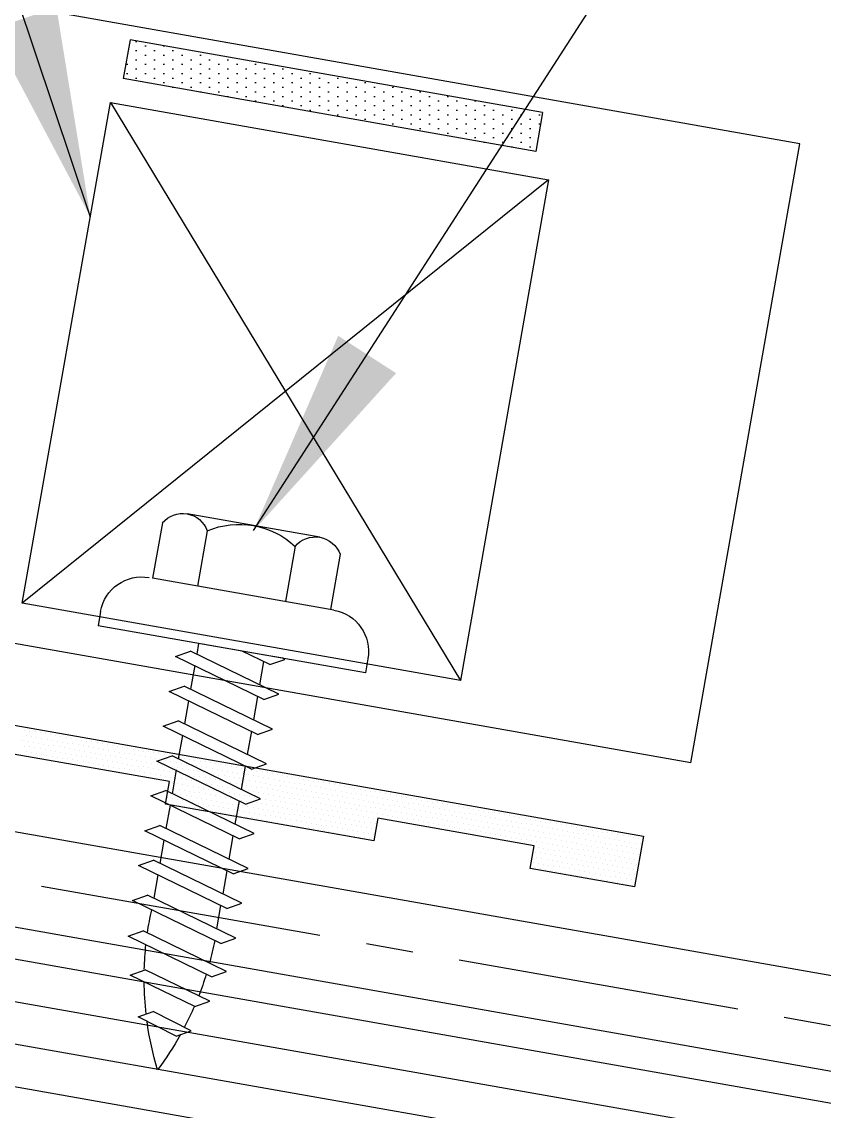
# Model space of a CAD drawing. Header units: inches. Extents: x 3.2 to 42.5, y 25.8 to 40.2.
# Drawn here: x 15.3 to 17.215, y 30.382 to 32.981 of the extents above; entities that cross this region are included whole.
import ezdxf

# ---------------------------------------------------------------- set-up
doc = ezdxf.new("R2010")
doc.units = ezdxf.units.IN
doc.header["$MEASUREMENT"] = 0
doc.linetypes.add('CENTER2', pattern=[1.125, 0.75, -0.125, 0.125, -0.125])
for name, color, linetype in [('BARRIER', 253, 'CENTER2'), ('CLOSURE', 3, 'Continuous'), ('FASTENER', 9, 'Continuous'), ('PANEL', 11, 'Continuous'), ('SEALANT', 8, 'Continuous'), ('TAPE', 8, 'Continuous'), ('TEXT', 2, 'Continuous'), ('TRIM', 6, 'Continuous'), ('WOOD', 3, 'Continuous')]:
    doc.layers.add(name, color=color, linetype=linetype)
doc.styles.add('TEXT', font='SIMPLEX', dxfattribs={"width": 0.75, "height": 6})
doc.dimstyles.new('DETAIL$7', dxfattribs={"dimscale": 4, "dimtxt": 6, "dimasz": 0.125, "dimexe": 0.0625, "dimexo": 0.125, "dimgap": 0.0625, "dimtad": 1, "dimdec": 5, "dimzin": 3, "dimdsep": 46, "dimlunit": 4, "dimtxsty": 'TEXT', "dimblk": 'ARCHTICK', "dimcen": 0.0625, "dimclrd": 7, "dimclre": 7, "dimclrt": 2, "dimadec": 0, "dimazin": 0, "dimtfac": 0.666667, "dimtdec": 5, "dimtmove": 0, "dimatfit": 3, "dimfxl": 0, "dimfrac": 2, "dimtolj": 1, "dimtzin": 3, "dimarcsym": 0})

# ---------------------------------------------------------------- blocks, each defined once
blk = doc.blocks.new('*X2')
at = {"color": 0}
for p, q in [((-0.18125, 0.1375), (-0.18125, 0.1375)), ((-0.16875, 0.1375), (-0.16875, 0.1375)), ((-0.15625, 0.1375), (-0.15625, 0.1375)), ((-0.14375, 0.1375), (-0.14375, 0.1375)), ((-0.13125, 0.1375), (-0.13125, 0.1375)), ((-0.11875, 0.1375), (-0.11875, 0.1375)), ((-0.10625, 0.1375), (-0.10625, 0.1375)), ((-0.09375, 0.1375), (-0.09375, 0.1375)), ((-0.08125, 0.1375), (-0.08125, 0.1375)), ((-0.06875, 0.1375), (-0.06875, 0.1375)), ((-0.05625, 0.1375), (-0.05625, 0.1375)), ((-0.04375, 0.1375), (-0.04375, 0.1375)), ((-0.03125, 0.1375), (-0.03125, 0.1375)), ((-0.01875, 0.1375), (-0.01875, 0.1375)), ((-0.00625, 0.1375), (-0.00625, 0.1375)), ((0.00625, 0.1375), (0.00625, 0.1375)), ((0.01875, 0.1375), (0.01875, 0.1375)), ((0.03125, 0.1375), (0.03125, 0.1375)), ((0.04375, 0.1375), (0.04375, 0.1375)), ((0.05625, 0.1375), (0.05625, 0.1375)), ((0.06875, 0.1375), (0.06875, 0.1375)), ((0.08125, 0.1375), (0.08125, 0.1375)), ((0.09375, 0.1375), (0.09375, 0.1375)), ((0.10625, 0.1375), (0.10625, 0.1375)), ((0.11875, 0.1375), (0.11875, 0.1375)), ((0.13125, 0.1375), (0.13125, 0.1375)), ((0.14375, 0.1375), (0.14375, 0.1375)), ((0.15625, 0.1375), (0.15625, 0.1375)), ((0.16875, 0.1375), (0.16875, 0.1375)), ((0.18125, 0.1375), (0.18125, 0.1375)), ((0.19375, 0.1375), (0.19375, 0.1375)), ((0.20625, 0.1375), (0.20625, 0.1375)), ((0.21875, 0.1375), (0.21875, 0.1375)), ((0.23125, 0.1375), (0.23125, 0.1375)), ((0.24375, 0.1375), (0.24375, 0.1375)), ((0.25625, 0.1375), (0.25625, 0.1375)), ((0.26875, 0.1375), (0.26875, 0.1375)), ((0.28125, 0.1375), (0.28125, 0.1375)), ((0.29375, 0.1375), (0.29375, 0.1375)), ((0.30625, 0.1375), (0.30625, 0.1375)), ((0.31875, 0.1375), (0.31875, 0.1375)), ((0.33125, 0.1375), (0.33125, 0.1375)), ((0.34375, 0.1375), (0.34375, 0.1375)), ((0.35625, 0.1375), (0.35625, 0.1375)), ((0.36875, 0.1375), (0.36875, 0.1375)), ((0.38125, 0.1375), (0.38125, 0.1375)), ((0.39375, 0.1375), (0.39375, 0.1375)), ((0.40625, 0.1375), (0.40625, 0.1375)), ((0.41875, 0.1375), (0.41875, 0.1375)), ((0.43125, 0.1375), (0.43125, 0.1375)), ((0.44375, 0.1375), (0.44375, 0.1375)), ((0.45625, 0.1375), (0.45625, 0.1375)), ((0.46875, 0.1375), (0.46875, 0.1375)), ((0.48125, 0.1375), (0.48125, 0.1375)), ((0.49375, 0.1375), (0.49375, 0.1375)), ((0.50625, 0.1375), (0.50625, 0.1375)), ((0.51875, 0.1375), (0.51875, 0.1375)), ((0.53125, 0.1375), (0.53125, 0.1375)), ((0.54375, 0.1375), (0.54375, 0.1375)), ((0.55625, 0.1375), (0.55625, 0.1375)), ((0.56875, 0.1375), (0.56875, 0.1375)), ((0.58125, 0.1375), (0.58125, 0.1375)), ((0.59375, 0.1375), (0.59375, 0.1375)), ((0.60625, 0.1375), (0.60625, 0.1375)), ((0.61875, 0.1375), (0.61875, 0.1375)), ((0.63125, 0.1375), (0.63125, 0.1375)), ((0.64375, 0.1375), (0.64375, 0.1375)), ((0.65625, 0.1375), (0.65625, 0.1375)), ((0.66875, 0.1375), (0.66875, 0.1375)), ((0.68125, 0.1375), (0.68125, 0.1375)), ((0.69375, 0.1375), (0.69375, 0.1375)), ((0.70625, 0.1375), (0.70625, 0.1375)), ((0.71875, 0.1375), (0.71875, 0.1375)), ((0.73125, 0.1375), (0.73125, 0.1375)), ((0.74375, 0.1375), (0.74375, 0.1375)), ((0.75625, 0.1375), (0.75625, 0.1375)), ((0.76875, 0.1375), (0.76875, 0.1375)), ((0.78125, 0.1375), (0.78125, 0.1375)), ((0.79375, 0.1375), (0.79375, 0.1375)), ((0.80625, 0.1375), (0.80625, 0.1375)), ((0.81875, 0.1375), (0.81875, 0.1375)), ((0.83125, 0.1375), (0.83125, 0.1375)), ((0.84375, 0.1375), (0.84375, 0.1375)), ((0.85625, 0.1375), (0.85625, 0.1375)), ((0.86875, 0.1375), (0.86875, 0.1375)), ((0.88125, 0.1375), (0.88125, 0.1375)), ((0.89375, 0.1375), (0.89375, 0.1375)), ((0.90625, 0.1375), (0.90625, 0.1375)), ((0.91875, 0.1375), (0.91875, 0.1375)), ((0.93125, 0.1375), (0.93125, 0.1375)), ((0.94375, 0.1375), (0.94375, 0.1375)), ((0.95625, 0.1375), (0.95625, 0.1375)), ((0.96875, 0.1375), (0.96875, 0.1375)), ((0.98125, 0.1375), (0.98125, 0.1375)), ((0.99375, 0.1375), (0.99375, 0.1375)), ((1.00625, 0.1375), (1.00625, 0.1375)), ((1.01875, 0.1375), (1.01875, 0.1375)), ((1.03125, 0.1375), (1.03125, 0.1375)), ((1.04375, 0.1375), (1.04375, 0.1375)), ((1.05625, 0.1375), (1.05625, 0.1375)), ((1.06875, 0.1375), (1.06875, 0.1375)), ((1.08125, 0.1375), (1.08125, 0.1375)), ((1.09375, 0.1375), (1.09375, 0.1375)), ((1.10625, 0.1375), (1.10625, 0.1375)), ((1.11875, 0.1375), (1.11875, 0.1375)), ((1.13125, 0.1375), (1.13125, 0.1375)), ((1.14375, 0.1375), (1.14375, 0.1375)), ((1.15625, 0.1375), (1.15625, 0.1375)), ((1.16875, 0.1375), (1.16875, 0.1375)), ((1.18125, 0.1375), (1.18125, 0.1375)), ((1.19375, 0.1375), (1.19375, 0.1375)), ((1.20625, 0.1375), (1.20625, 0.1375)), ((1.21875, 0.1375), (1.21875, 0.1375)), ((1.23125, 0.1375), (1.23125, 0.1375)), ((1.24375, 0.1375), (1.24375, 0.1375)), ((1.25625, 0.1375), (1.25625, 0.1375)), ((1.26875, 0.1375), (1.26875, 0.1375)), ((1.28125, 0.1375), (1.28125, 0.1375)), ((1.29375, 0.1375), (1.29375, 0.1375)), ((1.30625, 0.1375), (1.30625, 0.1375)), ((-0.18125, 0.1125), (-0.18125, 0.1125)), ((-0.175, 0.125), (-0.175, 0.125)), ((-0.16875, 0.1125), (-0.16875, 0.1125)), ((-0.1625, 0.125), (-0.1625, 0.125)), ((-0.15625, 0.1125), (-0.15625, 0.1125)), ((-0.15, 0.125), (-0.15, 0.125)), ((-0.14375, 0.1125), (-0.14375, 0.1125)), ((-0.1375, 0.125), (-0.1375, 0.125)), ((-0.13125, 0.1125), (-0.13125, 0.1125)), ((-0.125, 0.125), (-0.125, 0.125)), ((-0.11875, 0.1125), (-0.11875, 0.1125)), ((-0.1125, 0.125), (-0.1125, 0.125)), ((-0.10625, 0.1125), (-0.10625, 0.1125)), ((-0.1, 0.125), (-0.1, 0.125)), ((-0.09375, 0.1125), (-0.09375, 0.1125)), ((-0.0875, 0.125), (-0.0875, 0.125)), ((-0.08125, 0.1125), (-0.08125, 0.1125)), ((-0.075, 0.125), (-0.075, 0.125)), ((-0.06875, 0.1125), (-0.06875, 0.1125)), ((-0.0625, 0.125), (-0.0625, 0.125)), ((-0.05625, 0.1125), (-0.05625, 0.1125)), ((-0.05, 0.125), (-0.05, 0.125)), ((-0.04375, 0.1125), (-0.04375, 0.1125)), ((-0.0375, 0.125), (-0.0375, 0.125)), ((-0.03125, 0.1125), (-0.03125, 0.1125)), ((-0.025, 0.125), (-0.025, 0.125)), ((-0.01875, 0.1125), (-0.01875, 0.1125)), ((-0.0125, 0.125), (-0.0125, 0.125)), ((-0.00625, 0.1125), (-0.00625, 0.1125)), ((0, 0.125), (0, 0.125)), ((0.00625, 0.1125), (0.00625, 0.1125)), ((0.0125, 0.125), (0.0125, 0.125)), ((0.01875, 0.1125), (0.01875, 0.1125)), ((0.025, 0.125), (0.025, 0.125)), ((0.03125, 0.1125), (0.03125, 0.1125)), ((0.0375, 0.125), (0.0375, 0.125)), ((0.04375, 0.1125), (0.04375, 0.1125)), ((0.05, 0.125), (0.05, 0.125)), ((0.05625, 0.1125), (0.05625, 0.1125)), ((0.0625, 0.125), (0.0625, 0.125)), ((0.06875, 0.1125), (0.06875, 0.1125)), ((0.075, 0.125), (0.075, 0.125)), ((0.08125, 0.1125), (0.08125, 0.1125)), ((0.0875, 0.125), (0.0875, 0.125)), ((0.09375, 0.1125), (0.09375, 0.1125)), ((0.1, 0.125), (0.1, 0.125)), ((0.10625, 0.1125), (0.10625, 0.1125)), ((0.1125, 0.125), (0.1125, 0.125)), ((0.11875, 0.1125), (0.11875, 0.1125)), ((0.125, 0.125), (0.125, 0.125)), ((0.13125, 0.1125), (0.13125, 0.1125)), ((0.1375, 0.125), (0.1375, 0.125)), ((0.14375, 0.1125), (0.14375, 0.1125)), ((0.15, 0.125), (0.15, 0.125)), ((0.15625, 0.1125), (0.15625, 0.1125)), ((0.1625, 0.125), (0.1625, 0.125)), ((0.16875, 0.1125), (0.16875, 0.1125)), ((0.175, 0.125), (0.175, 0.125)), ((0.18125, 0.1125), (0.18125, 0.1125)), ((0.1875, 0.125), (0.1875, 0.125)), ((0.19375, 0.1125), (0.19375, 0.1125)), ((0.2, 0.125), (0.2, 0.125)), ((0.20625, 0.1125), (0.20625, 0.1125)), ((0.2125, 0.125), (0.2125, 0.125)), ((0.21875, 0.1125), (0.21875, 0.1125)), ((0.225, 0.125), (0.225, 0.125)), ((0.23125, 0.1125), (0.23125, 0.1125)), ((0.2375, 0.125), (0.2375, 0.125)), ((0.24375, 0.1125), (0.24375, 0.1125)), ((0.25, 0.125), (0.25, 0.125)), ((0.25625, 0.1125), (0.25625, 0.1125)), ((0.2625, 0.125), (0.2625, 0.125)), ((0.26875, 0.1125), (0.26875, 0.1125)), ((0.275, 0.125), (0.275, 0.125)), ((0.28125, 0.1125), (0.28125, 0.1125)), ((0.2875, 0.125), (0.2875, 0.125)), ((0.29375, 0.1125), (0.29375, 0.1125)), ((0.3, 0.125), (0.3, 0.125)), ((0.30625, 0.1125), (0.30625, 0.1125)), ((0.3125, 0.125), (0.3125, 0.125)), ((0.31875, 0.1125), (0.31875, 0.1125)), ((0.325, 0.125), (0.325, 0.125)), ((0.33125, 0.1125), (0.33125, 0.1125)), ((0.3375, 0.125), (0.3375, 0.125)), ((0.34375, 0.1125), (0.34375, 0.1125)), ((0.35, 0.125), (0.35, 0.125)), ((0.35625, 0.1125), (0.35625, 0.1125)), ((0.3625, 0.125), (0.3625, 0.125)), ((0.36875, 0.1125), (0.36875, 0.1125)), ((0.375, 0.125), (0.375, 0.125)), ((0.38125, 0.1125), (0.38125, 0.1125)), ((0.3875, 0.125), (0.3875, 0.125)), ((0.39375, 0.1125), (0.39375, 0.1125)), ((0.4, 0.125), (0.4, 0.125)), ((0.40625, 0.1125), (0.40625, 0.1125)), ((0.4125, 0.125), (0.4125, 0.125)), ((0.41875, 0.1125), (0.41875, 0.1125)), ((0.425, 0.125), (0.425, 0.125)), ((0.43125, 0.1125), (0.43125, 0.1125)), ((0.4375, 0.125), (0.4375, 0.125)), ((0.44375, 0.1125), (0.44375, 0.1125)), ((0.45, 0.125), (0.45, 0.125)), ((0.45625, 0.1125), (0.45625, 0.1125)), ((0.4625, 0.125), (0.4625, 0.125)), ((0.46875, 0.1125), (0.46875, 0.1125)), ((0.475, 0.125), (0.475, 0.125)), ((0.48125, 0.1125), (0.48125, 0.1125)), ((0.4875, 0.125), (0.4875, 0.125)), ((0.49375, 0.1125), (0.49375, 0.1125)), ((0.5, 0.125), (0.5, 0.125)), ((0.50625, 0.1125), (0.50625, 0.1125)), ((0.5125, 0.125), (0.5125, 0.125)), ((0.51875, 0.1125), (0.51875, 0.1125)), ((0.525, 0.125), (0.525, 0.125)), ((0.53125, 0.1125), (0.53125, 0.1125)), ((0.5375, 0.125), (0.5375, 0.125)), ((0.54375, 0.1125), (0.54375, 0.1125)), ((0.55, 0.125), (0.55, 0.125)), ((0.55625, 0.1125), (0.55625, 0.1125)), ((0.5625, 0.125), (0.5625, 0.125)), ((0.56875, 0.1125), (0.56875, 0.1125)), ((0.575, 0.125), (0.575, 0.125)), ((0.58125, 0.1125), (0.58125, 0.1125)), ((0.5875, 0.125), (0.5875, 0.125)), ((0.59375, 0.1125), (0.59375, 0.1125)), ((0.6, 0.125), (0.6, 0.125)), ((0.60625, 0.1125), (0.60625, 0.1125)), ((0.6125, 0.125), (0.6125, 0.125)), ((0.61875, 0.1125), (0.61875, 0.1125)), ((0.625, 0.125), (0.625, 0.125)), ((0.63125, 0.1125), (0.63125, 0.1125)), ((0.6375, 0.125), (0.6375, 0.125)), ((0.64375, 0.1125), (0.64375, 0.1125)), ((0.65, 0.125), (0.65, 0.125)), ((0.65625, 0.1125), (0.65625, 0.1125)), ((0.6625, 0.125), (0.6625, 0.125)), ((0.66875, 0.1125), (0.66875, 0.1125)), ((0.675, 0.125), (0.675, 0.125)), ((0.68125, 0.1125), (0.68125, 0.1125)), ((0.6875, 0.125), (0.6875, 0.125)), ((0.69375, 0.1125), (0.69375, 0.1125)), ((0.7, 0.125), (0.7, 0.125)), ((0.70625, 0.1125), (0.70625, 0.1125)), ((0.7125, 0.125), (0.7125, 0.125)), ((0.71875, 0.1125), (0.71875, 0.1125)), ((0.725, 0.125), (0.725, 0.125)), ((0.73125, 0.1125), (0.73125, 0.1125)), ((0.7375, 0.125), (0.7375, 0.125)), ((0.74375, 0.1125), (0.74375, 0.1125)), ((0.75, 0.125), (0.75, 0.125)), ((0.75625, 0.1125), (0.75625, 0.1125)), ((0.7625, 0.125), (0.7625, 0.125)), ((0.76875, 0.1125), (0.76875, 0.1125)), ((0.775, 0.125), (0.775, 0.125)), ((0.78125, 0.1125), (0.78125, 0.1125)), ((0.7875, 0.125), (0.7875, 0.125)), ((0.79375, 0.1125), (0.79375, 0.1125)), ((0.8, 0.125), (0.8, 0.125)), ((0.80625, 0.1125), (0.80625, 0.1125)), ((0.8125, 0.125), (0.8125, 0.125)), ((0.81875, 0.1125), (0.81875, 0.1125)), ((0.825, 0.125), (0.825, 0.125)), ((0.83125, 0.1125), (0.83125, 0.1125)), ((0.8375, 0.125), (0.8375, 0.125)), ((0.84375, 0.1125), (0.84375, 0.1125)), ((0.85, 0.125), (0.85, 0.125)), ((0.85625, 0.1125), (0.85625, 0.1125)), ((0.8625, 0.125), (0.8625, 0.125)), ((0.86875, 0.1125), (0.86875, 0.1125)), ((0.875, 0.125), (0.875, 0.125)), ((0.88125, 0.1125), (0.88125, 0.1125)), ((0.8875, 0.125), (0.8875, 0.125)), ((0.89375, 0.1125), (0.89375, 0.1125)), ((0.9, 0.125), (0.9, 0.125)), ((0.90625, 0.1125), (0.90625, 0.1125)), ((0.9125, 0.125), (0.9125, 0.125)), ((0.91875, 0.1125), (0.91875, 0.1125)), ((0.925, 0.125), (0.925, 0.125)), ((0.93125, 0.1125), (0.93125, 0.1125)), ((0.9375, 0.125), (0.9375, 0.125)), ((0.94375, 0.1125), (0.94375, 0.1125)), ((0.95, 0.125), (0.95, 0.125)), ((0.95625, 0.1125), (0.95625, 0.1125)), ((0.9625, 0.125), (0.9625, 0.125)), ((0.96875, 0.1125), (0.96875, 0.1125)), ((0.975, 0.125), (0.975, 0.125)), ((0.98125, 0.1125), (0.98125, 0.1125)), ((0.9875, 0.125), (0.9875, 0.125)), ((0.99375, 0.1125), (0.99375, 0.1125)), ((1, 0.125), (1, 0.125)), ((1.00625, 0.1125), (1.00625, 0.1125)), ((1.0125, 0.125), (1.0125, 0.125)), ((1.01875, 0.1125), (1.01875, 0.1125)), ((1.025, 0.125), (1.025, 0.125)), ((1.03125, 0.1125), (1.03125, 0.1125)), ((1.0375, 0.125), (1.0375, 0.125)), ((1.04375, 0.1125), (1.04375, 0.1125)), ((1.05, 0.125), (1.05, 0.125)), ((1.05625, 0.1125), (1.05625, 0.1125)), ((1.0625, 0.125), (1.0625, 0.125)), ((1.06875, 0.1125), (1.06875, 0.1125)), ((1.075, 0.125), (1.075, 0.125)), ((1.08125, 0.1125), (1.08125, 0.1125)), ((1.0875, 0.125), (1.0875, 0.125)), ((1.09375, 0.1125), (1.09375, 0.1125)), ((1.1, 0.125), (1.1, 0.125)), ((1.10625, 0.1125), (1.10625, 0.1125)), ((1.1125, 0.125), (1.1125, 0.125)), ((1.11875, 0.1125), (1.11875, 0.1125)), ((1.125, 0.125), (1.125, 0.125)), ((1.13125, 0.1125), (1.13125, 0.1125)), ((1.1375, 0.125), (1.1375, 0.125)), ((1.14375, 0.1125), (1.14375, 0.1125)), ((1.15, 0.125), (1.15, 0.125)), ((1.15625, 0.1125), (1.15625, 0.1125)), ((1.1625, 0.125), (1.1625, 0.125)), ((1.16875, 0.1125), (1.16875, 0.1125)), ((1.175, 0.125), (1.175, 0.125)), ((1.18125, 0.1125), (1.18125, 0.1125)), ((1.1875, 0.125), (1.1875, 0.125)), ((1.19375, 0.1125), (1.19375, 0.1125)), ((1.2, 0.125), (1.2, 0.125)), ((1.20625, 0.1125), (1.20625, 0.1125)), ((1.2125, 0.125), (1.2125, 0.125)), ((1.21875, 0.1125), (1.21875, 0.1125)), ((1.225, 0.125), (1.225, 0.125)), ((1.23125, 0.1125), (1.23125, 0.1125)), ((1.2375, 0.125), (1.2375, 0.125)), ((1.24375, 0.1125), (1.24375, 0.1125)), ((1.25, 0.125), (1.25, 0.125)), ((1.25625, 0.1125), (1.25625, 0.1125)), ((1.2625, 0.125), (1.2625, 0.125)), ((1.26875, 0.1125), (1.26875, 0.1125)), ((1.275, 0.125), (1.275, 0.125)), ((1.28125, 0.1125), (1.28125, 0.1125)), ((1.2875, 0.125), (1.2875, 0.125)), ((1.29375, 0.1125), (1.29375, 0.1125)), ((1.3, 0.125), (1.3, 0.125)), ((1.30625, 0.1125), (1.30625, 0.1125)), ((1.3125, 0.125), (1.3125, 0.125)), ((-0.175, 0.1), (-0.175, 0.1)), ((-0.16875, 0.0875), (-0.16875, 0.0875)), ((-0.1625, 0.1), (-0.1625, 0.1)), ((-0.15625, 0.0875), (-0.15625, 0.0875)), ((-0.15, 0.1), (-0.15, 0.1)), ((-0.14375, 0.0875), (-0.14375, 0.0875)), ((-0.1375, 0.1), (-0.1375, 0.1)), ((-0.13125, 0.0875), (-0.13125, 0.0875)), ((-0.125, 0.1), (-0.125, 0.1)), ((-0.11875, 0.0875), (-0.11875, 0.0875)), ((-0.1125, 0.1), (-0.1125, 0.1)), ((-0.10625, 0.0875), (-0.10625, 0.0875)), ((-0.1, 0.1), (-0.1, 0.1)), ((-0.09375, 0.0875), (-0.09375, 0.0875)), ((-0.0875, 0.1), (-0.0875, 0.1)), ((-0.08125, 0.0875), (-0.08125, 0.0875)), ((-0.075, 0.1), (-0.075, 0.1)), ((-0.06875, 0.0875), (-0.06875, 0.0875)), ((-0.0625, 0.1), (-0.0625, 0.1)), ((-0.05625, 0.0875), (-0.05625, 0.0875)), ((-0.05, 0.1), (-0.05, 0.1)), ((-0.04375, 0.0875), (-0.04375, 0.0875)), ((-0.0375, 0.1), (-0.0375, 0.1)), ((-0.03125, 0.0875), (-0.03125, 0.0875)), ((-0.025, 0.1), (-0.025, 0.1)), ((-0.01875, 0.0875), (-0.01875, 0.0875)), ((-0.0125, 0.1), (-0.0125, 0.1)), ((-0.00625, 0.0875), (-0.00625, 0.0875)), ((0, 0.1), (0, 0.1)), ((0.00625, 0.0875), (0.00625, 0.0875)), ((0.0125, 0.1), (0.0125, 0.1)), ((0.01875, 0.0875), (0.01875, 0.0875)), ((0.025, 0.1), (0.025, 0.1)), ((0.03125, 0.0875), (0.03125, 0.0875)), ((0.0375, 0.1), (0.0375, 0.1)), ((0.04375, 0.0875), (0.04375, 0.0875)), ((0.05, 0.1), (0.05, 0.1)), ((0.05625, 0.0875), (0.05625, 0.0875)), ((0.0625, 0.1), (0.0625, 0.1)), ((0.06875, 0.0875), (0.06875, 0.0875)), ((0.075, 0.1), (0.075, 0.1)), ((0.08125, 0.0875), (0.08125, 0.0875)), ((0.0875, 0.1), (0.0875, 0.1)), ((0.09375, 0.0875), (0.09375, 0.0875)), ((0.1, 0.1), (0.1, 0.1)), ((0.10625, 0.0875), (0.10625, 0.0875)), ((0.1125, 0.1), (0.1125, 0.1)), ((0.11875, 0.0875), (0.11875, 0.0875)), ((0.125, 0.1), (0.125, 0.1)), ((0.13125, 0.0875), (0.13125, 0.0875)), ((0.1375, 0.1), (0.1375, 0.1)), ((0.14375, 0.0875), (0.14375, 0.0875)), ((0.15, 0.1), (0.15, 0.1)), ((0.15625, 0.0875), (0.15625, 0.0875)), ((0.1625, 0.1), (0.1625, 0.1)), ((0.16875, 0.0875), (0.16875, 0.0875)), ((0.175, 0.1), (0.175, 0.1)), ((0.18125, 0.0875), (0.18125, 0.0875)), ((0.1875, 0.1), (0.1875, 0.1)), ((0.19375, 0.0875), (0.19375, 0.0875)), ((0.2, 0.1), (0.2, 0.1)), ((0.20625, 0.0875), (0.20625, 0.0875)), ((0.2125, 0.1), (0.2125, 0.1)), ((0.21875, 0.0875), (0.21875, 0.0875)), ((0.225, 0.1), (0.225, 0.1)), ((0.23125, 0.0875), (0.23125, 0.0875)), ((0.2375, 0.1), (0.2375, 0.1)), ((0.24375, 0.0875), (0.24375, 0.0875)), ((0.25, 0.1), (0.25, 0.1)), ((0.25625, 0.0875), (0.25625, 0.0875)), ((0.2625, 0.1), (0.2625, 0.1)), ((0.26875, 0.0875), (0.26875, 0.0875)), ((0.275, 0.1), (0.275, 0.1)), ((0.28125, 0.0875), (0.28125, 0.0875)), ((0.2875, 0.1), (0.2875, 0.1)), ((0.29375, 0.0875), (0.29375, 0.0875)), ((0.3, 0.1), (0.3, 0.1)), ((0.30625, 0.0875), (0.30625, 0.0875)), ((0.3125, 0.1), (0.3125, 0.1)), ((0.31875, 0.0875), (0.31875, 0.0875)), ((0.325, 0.1), (0.325, 0.1)), ((0.33125, 0.0875), (0.33125, 0.0875)), ((0.3375, 0.1), (0.3375, 0.1)), ((0.34375, 0.0875), (0.34375, 0.0875)), ((0.35, 0.1), (0.35, 0.1)), ((0.35625, 0.0875), (0.35625, 0.0875)), ((0.3625, 0.1), (0.3625, 0.1)), ((0.36875, 0.0875), (0.36875, 0.0875)), ((0.375, 0.1), (0.375, 0.1)), ((0.38125, 0.0875), (0.38125, 0.0875)), ((0.3875, 0.1), (0.3875, 0.1)), ((0.39375, 0.0875), (0.39375, 0.0875)), ((0.4, 0.1), (0.4, 0.1)), ((0.40625, 0.0875), (0.40625, 0.0875)), ((0.4125, 0.1), (0.4125, 0.1)), ((0.41875, 0.0875), (0.41875, 0.0875)), ((0.425, 0.1), (0.425, 0.1)), ((0.43125, 0.0875), (0.43125, 0.0875)), ((0.4375, 0.1), (0.4375, 0.1)), ((0.44375, 0.0875), (0.44375, 0.0875)), ((0.45, 0.1), (0.45, 0.1)), ((0.45625, 0.0875), (0.45625, 0.0875)), ((0.4625, 0.1), (0.4625, 0.1)), ((0.46875, 0.0875), (0.46875, 0.0875)), ((0.475, 0.1), (0.475, 0.1)), ((0.48125, 0.0875), (0.48125, 0.0875)), ((0.4875, 0.1), (0.4875, 0.1)), ((0.49375, 0.0875), (0.49375, 0.0875)), ((0.5, 0.1), (0.5, 0.1)), ((0.50625, 0.0875), (0.50625, 0.0875)), ((0.5125, 0.1), (0.5125, 0.1)), ((0.51875, 0.0875), (0.51875, 0.0875)), ((0.525, 0.1), (0.525, 0.1)), ((0.53125, 0.0875), (0.53125, 0.0875)), ((0.5375, 0.1), (0.5375, 0.1)), ((0.54375, 0.0875), (0.54375, 0.0875)), ((0.55, 0.1), (0.55, 0.1)), ((0.55625, 0.0875), (0.55625, 0.0875)), ((0.5625, 0.1), (0.5625, 0.1)), ((0.56875, 0.0875), (0.56875, 0.0875)), ((0.575, 0.1), (0.575, 0.1)), ((0.58125, 0.0875), (0.58125, 0.0875)), ((0.5875, 0.1), (0.5875, 0.1)), ((0.59375, 0.0875), (0.59375, 0.0875)), ((0.6, 0.1), (0.6, 0.1)), ((0.60625, 0.0875), (0.60625, 0.0875)), ((0.6125, 0.1), (0.6125, 0.1)), ((0.61875, 0.0875), (0.61875, 0.0875)), ((0.625, 0.1), (0.625, 0.1)), ((0.63125, 0.0875), (0.63125, 0.0875)), ((0.6375, 0.1), (0.6375, 0.1)), ((0.64375, 0.0875), (0.64375, 0.0875)), ((0.65, 0.1), (0.65, 0.1)), ((0.65625, 0.0875), (0.65625, 0.0875)), ((0.6625, 0.1), (0.6625, 0.1)), ((0.66875, 0.0875), (0.66875, 0.0875)), ((0.675, 0.1), (0.675, 0.1)), ((0.68125, 0.0875), (0.68125, 0.0875)), ((0.6875, 0.1), (0.6875, 0.1)), ((0.69375, 0.0875), (0.69375, 0.0875)), ((0.7, 0.1), (0.7, 0.1)), ((0.70625, 0.0875), (0.70625, 0.0875)), ((0.7125, 0.1), (0.7125, 0.1)), ((0.71875, 0.0875), (0.71875, 0.0875)), ((0.725, 0.1), (0.725, 0.1)), ((0.73125, 0.0875), (0.73125, 0.0875)), ((0.7375, 0.1), (0.7375, 0.1)), ((0.74375, 0.0875), (0.74375, 0.0875)), ((0.75, 0.1), (0.75, 0.1)), ((0.75625, 0.0875), (0.75625, 0.0875)), ((0.7625, 0.1), (0.7625, 0.1)), ((0.76875, 0.0875), (0.76875, 0.0875)), ((0.775, 0.1), (0.775, 0.1)), ((0.78125, 0.0875), (0.78125, 0.0875)), ((0.7875, 0.1), (0.7875, 0.1)), ((0.79375, 0.0875), (0.79375, 0.0875)), ((0.8, 0.1), (0.8, 0.1)), ((0.80625, 0.0875), (0.80625, 0.0875)), ((0.8125, 0.1), (0.8125, 0.1)), ((0.81875, 0.0875), (0.81875, 0.0875)), ((0.825, 0.1), (0.825, 0.1)), ((0.83125, 0.0875), (0.83125, 0.0875)), ((0.8375, 0.1), (0.8375, 0.1)), ((0.84375, 0.0875), (0.84375, 0.0875)), ((0.85, 0.1), (0.85, 0.1)), ((0.85625, 0.0875), (0.85625, 0.0875)), ((0.8625, 0.1), (0.8625, 0.1)), ((0.86875, 0.0875), (0.86875, 0.0875)), ((0.875, 0.1), (0.875, 0.1)), ((0.88125, 0.0875), (0.88125, 0.0875)), ((0.8875, 0.1), (0.8875, 0.1)), ((0.89375, 0.0875), (0.89375, 0.0875)), ((0.9, 0.1), (0.9, 0.1)), ((0.90625, 0.0875), (0.90625, 0.0875)), ((0.9125, 0.1), (0.9125, 0.1)), ((0.91875, 0.0875), (0.91875, 0.0875)), ((0.925, 0.1), (0.925, 0.1)), ((0.93125, 0.0875), (0.93125, 0.0875)), ((0.9375, 0.1), (0.9375, 0.1)), ((0.94375, 0.0875), (0.94375, 0.0875)), ((0.95, 0.1), (0.95, 0.1)), ((0.95625, 0.0875), (0.95625, 0.0875)), ((0.9625, 0.1), (0.9625, 0.1)), ((0.96875, 0.0875), (0.96875, 0.0875)), ((0.975, 0.1), (0.975, 0.1)), ((0.98125, 0.0875), (0.98125, 0.0875)), ((0.9875, 0.1), (0.9875, 0.1)), ((0.99375, 0.0875), (0.99375, 0.0875)), ((1, 0.1), (1, 0.1)), ((1.00625, 0.0875), (1.00625, 0.0875)), ((1.0125, 0.1), (1.0125, 0.1)), ((1.01875, 0.0875), (1.01875, 0.0875)), ((1.025, 0.1), (1.025, 0.1)), ((1.03125, 0.0875), (1.03125, 0.0875)), ((1.0375, 0.1), (1.0375, 0.1)), ((1.04375, 0.0875), (1.04375, 0.0875)), ((1.05, 0.1), (1.05, 0.1)), ((1.05625, 0.0875), (1.05625, 0.0875)), ((1.0625, 0.1), (1.0625, 0.1)), ((1.06875, 0.0875), (1.06875, 0.0875)), ((1.075, 0.1), (1.075, 0.1)), ((1.08125, 0.0875), (1.08125, 0.0875)), ((1.0875, 0.1), (1.0875, 0.1)), ((1.09375, 0.0875), (1.09375, 0.0875)), ((1.1, 0.1), (1.1, 0.1)), ((1.10625, 0.0875), (1.10625, 0.0875)), ((1.1125, 0.1), (1.1125, 0.1)), ((1.11875, 0.0875), (1.11875, 0.0875)), ((1.125, 0.1), (1.125, 0.1)), ((1.13125, 0.0875), (1.13125, 0.0875)), ((1.1375, 0.1), (1.1375, 0.1)), ((1.14375, 0.0875), (1.14375, 0.0875)), ((1.15, 0.1), (1.15, 0.1)), ((1.15625, 0.0875), (1.15625, 0.0875)), ((1.1625, 0.1), (1.1625, 0.1)), ((1.16875, 0.0875), (1.16875, 0.0875)), ((1.175, 0.1), (1.175, 0.1)), ((1.18125, 0.0875), (1.18125, 0.0875)), ((1.1875, 0.1), (1.1875, 0.1)), ((1.19375, 0.0875), (1.19375, 0.0875)), ((1.2, 0.1), (1.2, 0.1)), ((1.20625, 0.0875), (1.20625, 0.0875)), ((1.2125, 0.1), (1.2125, 0.1)), ((1.21875, 0.0875), (1.21875, 0.0875)), ((1.225, 0.1), (1.225, 0.1)), ((1.23125, 0.0875), (1.23125, 0.0875)), ((1.2375, 0.1), (1.2375, 0.1)), ((1.24375, 0.0875), (1.24375, 0.0875)), ((1.25, 0.1), (1.25, 0.1)), ((1.25625, 0.0875), (1.25625, 0.0875)), ((1.2625, 0.1), (1.2625, 0.1)), ((1.26875, 0.0875), (1.26875, 0.0875)), ((1.275, 0.1), (1.275, 0.1)), ((1.28125, 0.0875), (1.28125, 0.0875)), ((1.2875, 0.1), (1.2875, 0.1)), ((1.29375, 0.0875), (1.29375, 0.0875)), ((1.3, 0.1), (1.3, 0.1)), ((1.30625, 0.0875), (1.30625, 0.0875)), ((1.3125, 0.1), (1.3125, 0.1)), ((0.18125, 0.0625), (0.18125, 0.0625)), ((0.1875, 0.075), (0.1875, 0.075)), ((0.19375, 0.0625), (0.19375, 0.0625)), ((0.2, 0.075), (0.2, 0.075)), ((0.20625, 0.0625), (0.20625, 0.0625)), ((0.2125, 0.075), (0.2125, 0.075)), ((0.21875, 0.0625), (0.21875, 0.0625)), ((0.225, 0.075), (0.225, 0.075)), ((0.23125, 0.0625), (0.23125, 0.0625)), ((0.2375, 0.075), (0.2375, 0.075)), ((0.24375, 0.0625), (0.24375, 0.0625)), ((0.25, 0.075), (0.25, 0.075)), ((0.25625, 0.0625), (0.25625, 0.0625)), ((0.2625, 0.075), (0.2625, 0.075)), ((0.26875, 0.0625), (0.26875, 0.0625)), ((0.275, 0.075), (0.275, 0.075)), ((0.28125, 0.0625), (0.28125, 0.0625)), ((0.2875, 0.075), (0.2875, 0.075)), ((0.29375, 0.0625), (0.29375, 0.0625)), ((0.3, 0.075), (0.3, 0.075)), ((0.30625, 0.0625), (0.30625, 0.0625)), ((0.3125, 0.075), (0.3125, 0.075)), ((0.31875, 0.0625), (0.31875, 0.0625)), ((0.325, 0.075), (0.325, 0.075)), ((0.33125, 0.0625), (0.33125, 0.0625)), ((0.3375, 0.075), (0.3375, 0.075)), ((0.34375, 0.0625), (0.34375, 0.0625)), ((0.35, 0.075), (0.35, 0.075)), ((0.35625, 0.0625), (0.35625, 0.0625)), ((0.3625, 0.075), (0.3625, 0.075)), ((0.36875, 0.0625), (0.36875, 0.0625)), ((0.375, 0.075), (0.375, 0.075)), ((0.38125, 0.0625), (0.38125, 0.0625)), ((0.3875, 0.075), (0.3875, 0.075)), ((0.39375, 0.0625), (0.39375, 0.0625)), ((0.4, 0.075), (0.4, 0.075)), ((0.40625, 0.0625), (0.40625, 0.0625)), ((0.4125, 0.075), (0.4125, 0.075)), ((0.41875, 0.0625), (0.41875, 0.0625)), ((0.425, 0.075), (0.425, 0.075)), ((0.43125, 0.0625), (0.43125, 0.0625)), ((0.4375, 0.075), (0.4375, 0.075)), ((0.44375, 0.0625), (0.44375, 0.0625)), ((0.45, 0.075), (0.45, 0.075)), ((0.45625, 0.0625), (0.45625, 0.0625)), ((0.4625, 0.075), (0.4625, 0.075)), ((0.46875, 0.0625), (0.46875, 0.0625)), ((0.475, 0.075), (0.475, 0.075)), ((0.48125, 0.0625), (0.48125, 0.0625)), ((0.4875, 0.075), (0.4875, 0.075)), ((0.49375, 0.0625), (0.49375, 0.0625)), ((0.5, 0.075), (0.5, 0.075)), ((0.50625, 0.0625), (0.50625, 0.0625)), ((0.5125, 0.075), (0.5125, 0.075)), ((0.51875, 0.0625), (0.51875, 0.0625)), ((0.525, 0.075), (0.525, 0.075)), ((0.53125, 0.0625), (0.53125, 0.0625)), ((0.5375, 0.075), (0.5375, 0.075)), ((0.54375, 0.0625), (0.54375, 0.0625)), ((0.55, 0.075), (0.55, 0.075)), ((0.55625, 0.0625), (0.55625, 0.0625)), ((0.5625, 0.075), (0.5625, 0.075)), ((0.56875, 0.0625), (0.56875, 0.0625)), ((0.575, 0.075), (0.575, 0.075)), ((0.58125, 0.0625), (0.58125, 0.0625)), ((0.5875, 0.075), (0.5875, 0.075)), ((0.59375, 0.0625), (0.59375, 0.0625)), ((0.6, 0.075), (0.6, 0.075)), ((0.60625, 0.0625), (0.60625, 0.0625)), ((0.6125, 0.075), (0.6125, 0.075)), ((0.61875, 0.0625), (0.61875, 0.0625)), ((0.625, 0.075), (0.625, 0.075)), ((0.63125, 0.0625), (0.63125, 0.0625)), ((0.6375, 0.075), (0.6375, 0.075)), ((0.64375, 0.0625), (0.64375, 0.0625)), ((0.65, 0.075), (0.65, 0.075)), ((0.65625, 0.0625), (0.65625, 0.0625)), ((0.6625, 0.075), (0.6625, 0.075)), ((0.66875, 0.0625), (0.66875, 0.0625)), ((0.675, 0.075), (0.675, 0.075)), ((0.68125, 0.0625), (0.68125, 0.0625)), ((1.06875, 0.0625), (1.06875, 0.0625)), ((1.075, 0.075), (1.075, 0.075)), ((1.08125, 0.0625), (1.08125, 0.0625)), ((1.0875, 0.075), (1.0875, 0.075)), ((1.09375, 0.0625), (1.09375, 0.0625)), ((1.1, 0.075), (1.1, 0.075)), ((1.10625, 0.0625), (1.10625, 0.0625)), ((1.1125, 0.075), (1.1125, 0.075)), ((1.11875, 0.0625), (1.11875, 0.0625)), ((1.125, 0.075), (1.125, 0.075)), ((1.13125, 0.0625), (1.13125, 0.0625)), ((1.1375, 0.075), (1.1375, 0.075)), ((1.14375, 0.0625), (1.14375, 0.0625)), ((1.15, 0.075), (1.15, 0.075)), ((1.15625, 0.0625), (1.15625, 0.0625)), ((1.1625, 0.075), (1.1625, 0.075)), ((1.16875, 0.0625), (1.16875, 0.0625)), ((1.175, 0.075), (1.175, 0.075)), ((1.18125, 0.0625), (1.18125, 0.0625)), ((1.1875, 0.075), (1.1875, 0.075)), ((1.19375, 0.0625), (1.19375, 0.0625)), ((1.2, 0.075), (1.2, 0.075)), ((1.20625, 0.0625), (1.20625, 0.0625)), ((1.2125, 0.075), (1.2125, 0.075)), ((1.21875, 0.0625), (1.21875, 0.0625)), ((1.225, 0.075), (1.225, 0.075)), ((1.23125, 0.0625), (1.23125, 0.0625)), ((1.2375, 0.075), (1.2375, 0.075)), ((1.24375, 0.0625), (1.24375, 0.0625)), ((1.25, 0.075), (1.25, 0.075)), ((1.25625, 0.0625), (1.25625, 0.0625)), ((1.2625, 0.075), (1.2625, 0.075)), ((1.26875, 0.0625), (1.26875, 0.0625)), ((1.275, 0.075), (1.275, 0.075)), ((1.28125, 0.0625), (1.28125, 0.0625)), ((1.2875, 0.075), (1.2875, 0.075)), ((1.29375, 0.0625), (1.29375, 0.0625)), ((1.3, 0.075), (1.3, 0.075)), ((1.30625, 0.0625), (1.30625, 0.0625)), ((1.3125, 0.075), (1.3125, 0.075)), ((0.18125, 0.0375), (0.18125, 0.0375)), ((0.1875, 0.05), (0.1875, 0.05)), ((0.19375, 0.0375), (0.19375, 0.0375)), ((0.2, 0.05), (0.2, 0.05)), ((0.20625, 0.0375), (0.20625, 0.0375)), ((0.2125, 0.05), (0.2125, 0.05)), ((0.21875, 0.0375), (0.21875, 0.0375)), ((0.225, 0.05), (0.225, 0.05)), ((0.23125, 0.0375), (0.23125, 0.0375)), ((0.2375, 0.05), (0.2375, 0.05)), ((0.24375, 0.0375), (0.24375, 0.0375)), ((0.25, 0.05), (0.25, 0.05)), ((0.25625, 0.0375), (0.25625, 0.0375)), ((0.2625, 0.05), (0.2625, 0.05)), ((0.26875, 0.0375), (0.26875, 0.0375)), ((0.275, 0.05), (0.275, 0.05)), ((0.28125, 0.0375), (0.28125, 0.0375)), ((0.2875, 0.05), (0.2875, 0.05)), ((0.29375, 0.0375), (0.29375, 0.0375)), ((0.3, 0.05), (0.3, 0.05)), ((0.30625, 0.0375), (0.30625, 0.0375)), ((0.3125, 0.05), (0.3125, 0.05)), ((0.31875, 0.0375), (0.31875, 0.0375)), ((0.325, 0.05), (0.325, 0.05)), ((0.33125, 0.0375), (0.33125, 0.0375)), ((0.3375, 0.05), (0.3375, 0.05)), ((0.34375, 0.0375), (0.34375, 0.0375)), ((0.35, 0.05), (0.35, 0.05)), ((0.35625, 0.0375), (0.35625, 0.0375)), ((0.3625, 0.05), (0.3625, 0.05)), ((0.36875, 0.0375), (0.36875, 0.0375)), ((0.375, 0.05), (0.375, 0.05)), ((0.38125, 0.0375), (0.38125, 0.0375)), ((0.3875, 0.05), (0.3875, 0.05)), ((0.39375, 0.0375), (0.39375, 0.0375)), ((0.4, 0.05), (0.4, 0.05)), ((0.40625, 0.0375), (0.40625, 0.0375)), ((0.4125, 0.05), (0.4125, 0.05)), ((0.41875, 0.0375), (0.41875, 0.0375)), ((0.425, 0.05), (0.425, 0.05)), ((0.43125, 0.0375), (0.43125, 0.0375)), ((0.4375, 0.05), (0.4375, 0.05)), ((0.44375, 0.0375), (0.44375, 0.0375)), ((0.45, 0.05), (0.45, 0.05)), ((0.45625, 0.0375), (0.45625, 0.0375)), ((0.4625, 0.05), (0.4625, 0.05)), ((0.46875, 0.0375), (0.46875, 0.0375)), ((0.475, 0.05), (0.475, 0.05)), ((0.48125, 0.0375), (0.48125, 0.0375)), ((0.4875, 0.05), (0.4875, 0.05)), ((0.49375, 0.0375), (0.49375, 0.0375)), ((0.5, 0.05), (0.5, 0.05)), ((0.50625, 0.0375), (0.50625, 0.0375)), ((0.5125, 0.05), (0.5125, 0.05)), ((0.51875, 0.0375), (0.51875, 0.0375)), ((0.525, 0.05), (0.525, 0.05)), ((0.53125, 0.0375), (0.53125, 0.0375)), ((0.5375, 0.05), (0.5375, 0.05)), ((0.54375, 0.0375), (0.54375, 0.0375)), ((0.55, 0.05), (0.55, 0.05)), ((0.55625, 0.0375), (0.55625, 0.0375)), ((0.5625, 0.05), (0.5625, 0.05)), ((0.56875, 0.0375), (0.56875, 0.0375)), ((0.575, 0.05), (0.575, 0.05)), ((0.58125, 0.0375), (0.58125, 0.0375)), ((0.5875, 0.05), (0.5875, 0.05)), ((0.59375, 0.0375), (0.59375, 0.0375)), ((0.6, 0.05), (0.6, 0.05)), ((0.60625, 0.0375), (0.60625, 0.0375)), ((0.6125, 0.05), (0.6125, 0.05)), ((0.61875, 0.0375), (0.61875, 0.0375)), ((0.625, 0.05), (0.625, 0.05)), ((0.63125, 0.0375), (0.63125, 0.0375)), ((0.6375, 0.05), (0.6375, 0.05)), ((0.64375, 0.0375), (0.64375, 0.0375)), ((0.65, 0.05), (0.65, 0.05)), ((0.65625, 0.0375), (0.65625, 0.0375)), ((0.6625, 0.05), (0.6625, 0.05)), ((0.66875, 0.0375), (0.66875, 0.0375)), ((0.675, 0.05), (0.675, 0.05)), ((0.68125, 0.0375), (0.68125, 0.0375)), ((1.06875, 0.0375), (1.06875, 0.0375)), ((1.075, 0.05), (1.075, 0.05)), ((1.08125, 0.0375), (1.08125, 0.0375)), ((1.0875, 0.05), (1.0875, 0.05)), ((1.09375, 0.0375), (1.09375, 0.0375)), ((1.1, 0.05), (1.1, 0.05)), ((1.10625, 0.0375), (1.10625, 0.0375)), ((1.1125, 0.05), (1.1125, 0.05)), ((1.11875, 0.0375), (1.11875, 0.0375)), ((1.125, 0.05), (1.125, 0.05)), ((1.13125, 0.0375), (1.13125, 0.0375)), ((1.1375, 0.05), (1.1375, 0.05)), ((1.14375, 0.0375), (1.14375, 0.0375)), ((1.15, 0.05), (1.15, 0.05)), ((1.15625, 0.0375), (1.15625, 0.0375)), ((1.1625, 0.05), (1.1625, 0.05)), ((1.16875, 0.0375), (1.16875, 0.0375)), ((1.175, 0.05), (1.175, 0.05)), ((1.18125, 0.0375), (1.18125, 0.0375)), ((1.1875, 0.05), (1.1875, 0.05)), ((1.19375, 0.0375), (1.19375, 0.0375)), ((1.2, 0.05), (1.2, 0.05)), ((1.20625, 0.0375), (1.20625, 0.0375)), ((1.2125, 0.05), (1.2125, 0.05)), ((1.21875, 0.0375), (1.21875, 0.0375)), ((1.225, 0.05), (1.225, 0.05)), ((1.23125, 0.0375), (1.23125, 0.0375)), ((1.2375, 0.05), (1.2375, 0.05)), ((1.24375, 0.0375), (1.24375, 0.0375)), ((1.25, 0.05), (1.25, 0.05)), ((1.25625, 0.0375), (1.25625, 0.0375)), ((1.2625, 0.05), (1.2625, 0.05)), ((1.26875, 0.0375), (1.26875, 0.0375)), ((1.275, 0.05), (1.275, 0.05)), ((1.28125, 0.0375), (1.28125, 0.0375)), ((1.2875, 0.05), (1.2875, 0.05)), ((1.29375, 0.0375), (1.29375, 0.0375)), ((1.3, 0.05), (1.3, 0.05)), ((1.30625, 0.0375), (1.30625, 0.0375)), ((1.3125, 0.05), (1.3125, 0.05)), ((0.1875, 0.025), (0.1875, 0.025)), ((0.2, 0.025), (0.2, 0.025)), ((0.2125, 0.025), (0.2125, 0.025)), ((0.225, 0.025), (0.225, 0.025)), ((0.2375, 0.025), (0.2375, 0.025)), ((0.25, 0.025), (0.25, 0.025)), ((0.2625, 0.025), (0.2625, 0.025)), ((0.275, 0.025), (0.275, 0.025)), ((0.2875, 0.025), (0.2875, 0.025)), ((0.3, 0.025), (0.3, 0.025)), ((0.3125, 0.025), (0.3125, 0.025)), ((0.325, 0.025), (0.325, 0.025)), ((0.3375, 0.025), (0.3375, 0.025)), ((0.35, 0.025), (0.35, 0.025)), ((0.3625, 0.025), (0.3625, 0.025)), ((0.375, 0.025), (0.375, 0.025)), ((0.3875, 0.025), (0.3875, 0.025)), ((0.4, 0.025), (0.4, 0.025)), ((0.4125, 0.025), (0.4125, 0.025)), ((0.425, 0.025), (0.425, 0.025)), ((0.4375, 0.025), (0.4375, 0.025)), ((0.45, 0.025), (0.45, 0.025)), ((0.4625, 0.025), (0.4625, 0.025)), ((0.475, 0.025), (0.475, 0.025)), ((0.4875, 0.025), (0.4875, 0.025)), ((0.5, 0.025), (0.5, 0.025)), ((0.5125, 0.025), (0.5125, 0.025)), ((0.525, 0.025), (0.525, 0.025)), ((0.5375, 0.025), (0.5375, 0.025)), ((0.55, 0.025), (0.55, 0.025)), ((0.5625, 0.025), (0.5625, 0.025)), ((0.575, 0.025), (0.575, 0.025)), ((0.5875, 0.025), (0.5875, 0.025)), ((0.6, 0.025), (0.6, 0.025)), ((0.6125, 0.025), (0.6125, 0.025)), ((0.625, 0.025), (0.625, 0.025)), ((0.6375, 0.025), (0.6375, 0.025)), ((0.65, 0.025), (0.65, 0.025)), ((0.6625, 0.025), (0.6625, 0.025)), ((0.675, 0.025), (0.675, 0.025)), ((1.075, 0.025), (1.075, 0.025)), ((1.0875, 0.025), (1.0875, 0.025)), ((1.1, 0.025), (1.1, 0.025)), ((1.1125, 0.025), (1.1125, 0.025)), ((1.125, 0.025), (1.125, 0.025)), ((1.1375, 0.025), (1.1375, 0.025)), ((1.15, 0.025), (1.15, 0.025)), ((1.1625, 0.025), (1.1625, 0.025)), ((1.175, 0.025), (1.175, 0.025)), ((1.1875, 0.025), (1.1875, 0.025)), ((1.2, 0.025), (1.2, 0.025)), ((1.2125, 0.025), (1.2125, 0.025)), ((1.225, 0.025), (1.225, 0.025)), ((1.2375, 0.025), (1.2375, 0.025)), ((1.25, 0.025), (1.25, 0.025)), ((1.2625, 0.025), (1.2625, 0.025)), ((1.275, 0.025), (1.275, 0.025)), ((1.2875, 0.025), (1.2875, 0.025)), ((1.3, 0.025), (1.3, 0.025)), ((1.3125, 0.025), (1.3125, 0.025))]:
    blk.add_line(p, q, dxfattribs=at)
blk = doc.blocks.new('TBTS')
at = {"color": 9}
blk.add_lwpolyline([(0.4327, 0.022), (0.1801, 0.022), (0.1801, 0.0766), (-0.1987, 0.0766), (-0.1987, 0.022), (-0.4513, 0.022), (-0.7039, 0.022), (-0.7039, 0.0766), (-1.0828, 0.0766), (-1.0828, 0.022), (-1.3353, 0.022), (-1.3353, 0.1448), (-0.4513, 0.1448), (0.4327, 0.1448), (1.3168, 0.1448), (1.3168, 0.022), (1.0642, 0.022), (1.0642, 0.0766), (0.6853, 0.0766), (0.6853, 0.022)], close=True, dxfattribs=at)
at = {"layer": 'TAPE', "color": 251}
blk.add_blockref('*X2', (0, 0), dxfattribs=at)
blk = doc.blocks.new('A$C6938402A')
at = {"layer": 'TAPE'}
h = blk.add_hatch(dxfattribs=at)
h.set_pattern_fill('DOTS', color=256, scale=0.35, angle=270, style=0)
h.set_pattern_definition([(270, (-22.332364, -26.379487), (0.021875, -0.0109375), [0, -0.021875])])
h.paths.add_polyline_path([(-0.5633, -0.0401), (-0.547, -0.1325), (0.4378, 0.0412), (0.4215, 0.1335)])
at = {"layer": 'SEALANT'}
for p, q in [((-0.5633, -0.0401), (0.4215, 0.1335)), ((0.4215, 0.1335), (0.4378, 0.0412)), ((-0.547, -0.1325), (0.4378, 0.0412)), ((-0.5633, -0.0401), (-0.547, -0.1325))]:
    blk.add_line(p, q, dxfattribs=at)
blk = doc.blocks.new('_ArchTick')
at = {"color": 0, "linetype": 'ByBlock', "const_width": 0.15}
blk.add_lwpolyline([(-0.5, -0.5), (0.5, 0.5)], dxfattribs=at)
blk = doc.blocks.new('FZ6')
at = {"layer": 'FASTENER'}
for p, q in [((-0.161, 0.3366), (0.161, 0.3366)), ((-0.2154, 0.3051), (-0.2154, 0.1712)), ((-0.1065, 0.3051), (-0.1065, 0.1712)), ((0.1065, 0.3051), (0.1065, 0.1712)), ((0.2154, 0.3051), (0.2154, 0.1712)), ((-0.224, 0.1712), (0.2154, 0.1712)), ((-0.324, 0.0712), (-0.324, 0.0369)), ((0.324, 0.0712), (0.324, 0.0369)), ((-0.324, 0.0369), (0.324, 0.0369)), ((-0.1293, 0.0352), (-0.1236, 0.0369)), ((-0.0962, 0.0166), (-0.1293, 0.0352)), ((-0.1236, 0.0369), (-0.0802, 0.0369)), ((-0.0962, 0.0166), (-0.025, 0.0369)), ((-0.0802, 0.0369), (0.0802, 0.0369)), ((0.0802, 0.0369), (0.0802, 0.0106)), ((-0.1293, -0.0492), (0.0962, 0.0152)), ((-0.0802, 0.0211), (-0.0802, -0.0352)), ((0.1293, -0.0035), (0.0962, 0.0152)), ((-0.0962, -0.0682), (0.1293, -0.0038)), ((0.0802, -0.0163), (0.0802, -0.0738)), ((-0.0962, -0.0679), (-0.1293, -0.0492)), ((-0.1293, -0.1336), (0.0962, -0.0693)), ((-0.0802, -0.0633), (-0.0802, -0.1196)), ((0.1293, -0.0879), (0.0962, -0.0693)), ((-0.0962, -0.1523), (0.1293, -0.0879)), ((0.0802, -0.102), (0.0802, -0.1583)), ((-0.0962, -0.1523), (-0.1293, -0.1336)), ((-0.1293, -0.2181), (0.0962, -0.1537)), ((-0.0802, -0.1477), (-0.0802, -0.204)), ((0.1293, -0.1724), (0.0962, -0.1537)), ((-0.0962, -0.2368), (0.1293, -0.1724)), ((0.0802, -0.1864), (0.0802, -0.2427)), ((-0.0962, -0.2368), (-0.1293, -0.2181)), ((-0.0802, -0.2322), (-0.0802, -0.2885)), ((-0.1293, -0.3025), (0.0962, -0.2381)), ((-0.0962, -0.3212), (0.1293, -0.2568)), ((0.1293, -0.2568), (0.0962, -0.2381)), ((0.0802, -0.2696), (0.0802, -0.3272)), ((-0.0962, -0.3212), (-0.1293, -0.3025)), ((-0.1293, -0.387), (0.0962, -0.3226)), ((-0.0802, -0.3166), (-0.0802, -0.3729)), ((0.1293, -0.3412), (0.0962, -0.3226)), ((-0.0962, -0.4056), (0.1293, -0.3412)), ((0.0802, -0.3553), (0.0802, -0.4116)), ((-0.0962, -0.4056), (-0.1293, -0.387)), ((-0.1293, -0.4714), (0.0962, -0.407)), ((-0.0802, -0.4011), (-0.0802, -0.4574)), ((0.1293, -0.4257), (0.0962, -0.407)), ((-0.0962, -0.4901), (0.1293, -0.4257)), ((0.0802, -0.4397), (0.0802, -0.496)), ((-0.0962, -0.4901), (-0.1293, -0.4714)), ((-0.1293, -0.5558), (0.0962, -0.4915)), ((-0.0802, -0.4855), (-0.0802, -0.5418)), ((0.1293, -0.5101), (0.0962, -0.4915)), ((-0.0962, -0.5745), (0.1293, -0.5101)), ((0.0802, -0.5242), (0.0802, -0.5805)), ((-0.0962, -0.5745), (-0.1293, -0.5558)), ((-0.0802, -0.5699), (-0.0802, -0.6262)), ((-0.1293, -0.6403), (0.0962, -0.5759)), ((-0.0962, -0.6589), (0.1293, -0.5946)), ((0.1293, -0.5946), (0.0962, -0.5759)), ((-0.0962, -0.6589), (-0.1293, -0.6403)), ((-0.1215, -0.7225), (0.0915, -0.6617)), ((0.1246, -0.6803), (0.0915, -0.6617)), ((-0.0884, -0.7412), (0.1246, -0.6803)), ((-0.0884, -0.7412), (-0.1215, -0.7225)), ((-0.0945, -0.7992), (0.0706, -0.7521)), ((0.1037, -0.7707), (0.0706, -0.7521)), ((-0.0614, -0.8179), (0.1037, -0.7707)), ((-0.0614, -0.8179), (-0.0945, -0.7992)), ((-0.0625, -0.8767), (0.0345, -0.8473)), ((0.0676, -0.866), (0.0345, -0.8473)), ((-0.0294, -0.8953), (-0.0625, -0.8767)), ((-0.0294, -0.8953), (0.0676, -0.866))]:
    blk.add_line(p, q, dxfattribs=at)
for centre, radius, start, end in [((-0.161, 0.2738), 0.0628, 29.8754, 150.1246), ((0, 0.141), 0.1956, 56.9974, 123.0026), ((0.161, 0.2738), 0.0628, 29.8754, 150.1246), ((-0.224, 0.0712), 0.1, 90, 180), ((0.224, 0.0712), 0.1, 0, 90), ((-0.6757, -0.6417), 0.7566, 358.2537, 2.5109), ((0.6757, -0.6417), 0.7566, 180.9696, 185.1765), ((-0.6757, -0.6417), 0.7566, 351.6648, 356.0901), ((0.6757, -0.6417), 0.7566, 187.255, 191.3837), ((-0.6757, -0.6417), 0.7566, 343.5473, 349.3968), ((0.6757, -0.6417), 0.7566, 193.4363, 197.6723), ((-0.6757, -0.6417), 0.7566, 333.2649, 342.2085), ((0.6757, -0.6417), 0.7566, 199.1495, 206.7351)]:
    blk.add_arc(centre, radius, start, end, dxfattribs=at)

msp = doc.modelspace()

# ---------------------------------------------------------------- linework, layer by layer
at = {"layer": 'BARRIER', "ltscale": 0.9}
msp.add_line((3.38143, 33.02857), (22.84852, 29.596), dxfattribs=at)
at = {"layer": 'CLOSURE'}
for p, q in [((15.30099, 31.59406), (15.51164, 32.78868)), ((15.51164, 32.78868), (16.55737, 32.60429)), ((15.51164, 32.78868), (16.34673, 31.40967)), ((16.55737, 32.60429), (15.30099, 31.59406)), ((16.55737, 32.60429), (16.34673, 31.40967)), ((16.34673, 31.40967), (15.30099, 31.59406))]:
    msp.add_line(p, q, dxfattribs=at)
at = {"layer": 'PANEL'}
for p, q in [((17.15699, 32.69021), (3.70785, 35.06166)), ((16.89652, 31.213), (3.46097, 33.58205)), ((16.89652, 31.213), (17.15699, 32.69021))]:
    msp.add_line(p, q, dxfattribs=at)
at = {"layer": 'TRIM'}
msp.add_line((11.25027, 31.76041), (22.08316, 29.85028), dxfattribs=at)
at = {"layer": 'WOOD', "color": 3, "linetype": 'Continuous'}
msp.add_line((3.36414, 32.9229), (22.84852, 29.48728), dxfattribs=at)
at = {"layer": 'WOOD', "color": 9, "linetype": 'Continuous'}
for p, q in [((3.35112, 32.84904), (22.84852, 29.41112)), ((3.33375, 32.75056), (22.84852, 29.30958)), ((3.31639, 32.65208), (22.84852, 29.20804)), ((3.29902, 32.5536), (22.84852, 29.10649))]:
    msp.add_line(p, q, dxfattribs=at)

# ---------------------------------------------------------------- block references
at = {"layer": 'FASTENER', "xscale": -1, "rotation": 350.0000000000001}
msp.add_blockref('FZ6', (15.79453, 31.44775), dxfattribs=at)
at = {"layer": 'SEALANT', "rotation": 349.9999999999999}
msp.add_blockref('TBTS', (15.46168, 31.12421), dxfattribs=at)
at = {"layer": 'TEXT', "xscale": -1}
msp.add_blockref('A$C6938402A', (15.97979, 32.80475), dxfattribs=at)

# ---------------------------------------------------------------- leaders
for points in [[(15.85317, 31.76731), (16.84042, 33.29756), (14.49657, 39.9589)], [(15.46372, 32.51545), (13.88718, 37.21406), (13.64498, 37.21406)]]:
    msp.add_leader(points, dimstyle='DETAIL$7')

doc.saveas('drawing.dxf')
